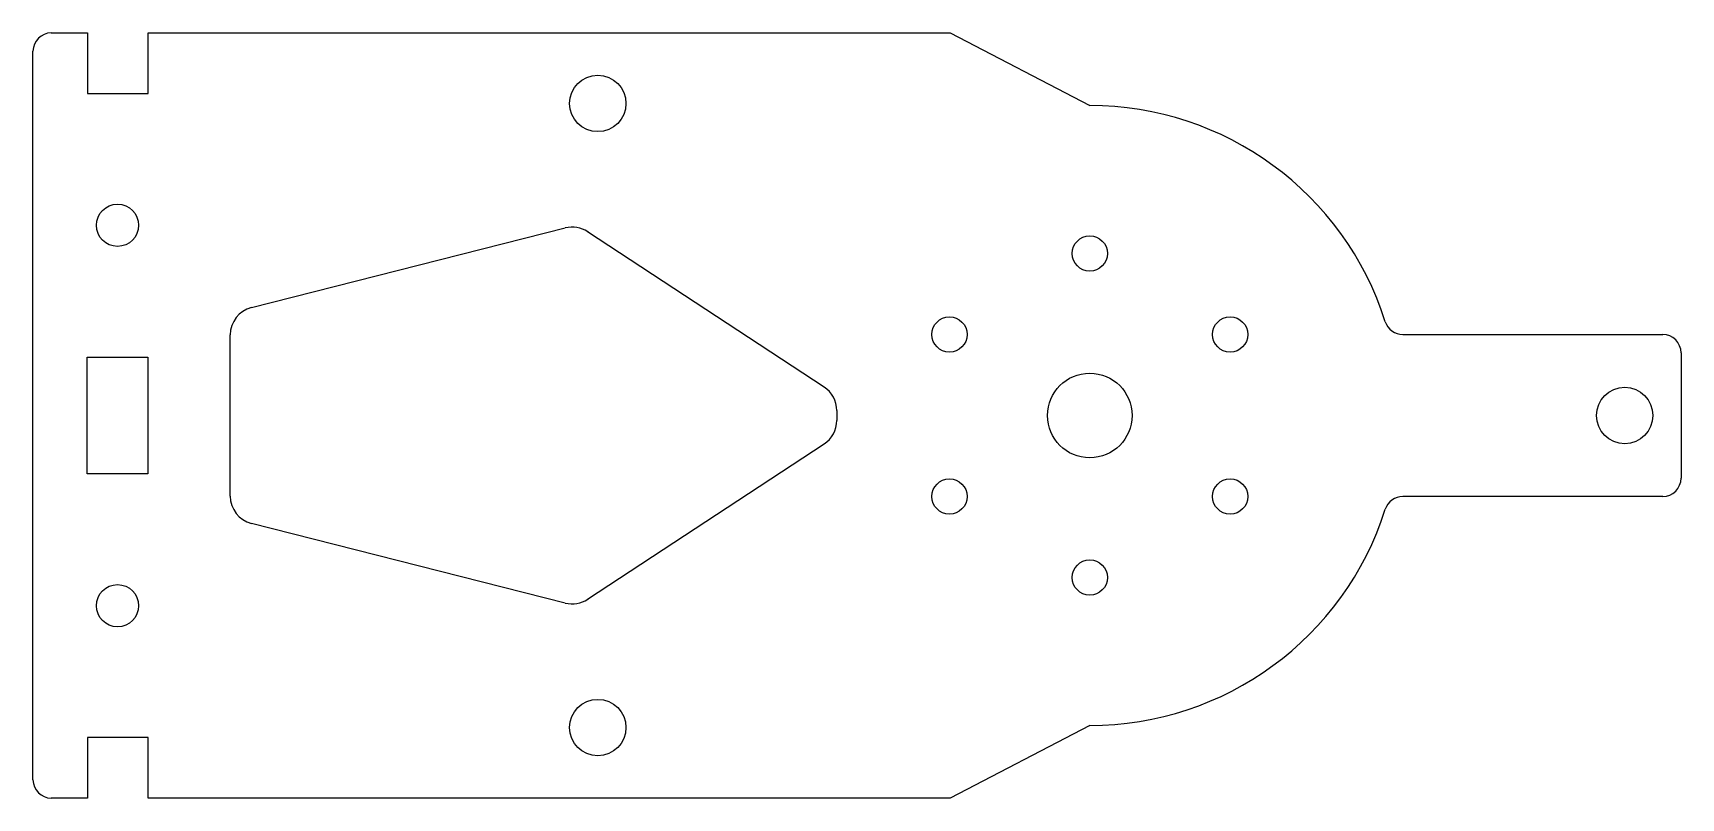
# Model space of a CAD drawing. Header units: millimetres. Extents: x -36 to 81, y -27 to 27.
import ezdxf

# ---------------------------------------------------------------- set-up
doc = ezdxf.new("R2010")
doc.units = ezdxf.units.MM

msp = doc.modelspace()

# ---------------------------------------------------------------- linework, layer by layer
at = {"color": 7, "linetype": 'Continuous', "lineweight": 25}
for p, q in [((-34.7, 27.15), (-32.12, 27.15)), ((-32.12, 27.15), (-32.12, 22.85)), ((-27.82, 22.85), (-27.82, 27.15)), ((-27.82, 27.15), (29.08, 27.15)), ((29.08, 27.15), (39, 22)), ((-36, -25.85), (-36, 25.85)), ((-32.12, 22.85), (-27.82, 22.85)), ((-20.49, 7.66), (1.77, 13.31)), ((3.36, 13.05), (20.14, 2.03)), ((-22, -5.72), (-22, 5.72)), ((61.21, 5.75), (79.66, 5.75)), ((-32.15, -4.15), (-32.15, 4.15)), ((-32.15, 4.15), (-27.85, 4.15)), ((-27.85, 4.15), (-27.85, -4.15)), ((80.96, 4.45), (80.96, -4.45)), ((21.04, 0.35), (21.04, -0.35)), ((20.14, -2.03), (3.36, -13.05)), ((-27.85, -4.15), (-32.15, -4.15)), ((79.66, -5.75), (61.21, -5.75)), ((1.77, -13.31), (-20.49, -7.66)), ((39, -22), (29.08, -27.15)), ((-27.82, -22.85), (-32.12, -22.85)), ((-32.12, -22.85), (-32.12, -27.15)), ((-27.82, -27.15), (-27.82, -22.85)), ((-32.12, -27.15), (-34.7, -27.15)), ((29.08, -27.15), (-27.82, -27.15))]:
    msp.add_line(p, q, dxfattribs=at)
for centre, radius in [((4.08, 22.15), 2), ((-30, 13.5), 1.5), ((39, 11.5), 1.25), ((29.04, 5.75), 1.25), ((48.96, 5.75), 1.25), ((39, 0), 3), ((76.96, 0), 2), ((29.04, -5.75), 1.25), ((48.96, -5.75), 1.25), ((39, -11.5), 1.25), ((-30, -13.5), 1.5), ((4.08, -22.15), 2)]:
    msp.add_circle(centre, radius, dxfattribs=at)
for centre, radius, start, end in [((-34.7, 25.85), 1.3, 90, 180), ((39, 0), 22, 17.6108, 90), ((2.27, 11.37), 2, 56.698, 104.2434), ((-20, 5.72), 2, 104.2434, 180), ((61.21, 7.05), 1.3, 197.6108, 270), ((79.66, 4.45), 1.3, 0, 90), ((19.04, 0.35), 2, 0, 56.698), ((19.04, -0.35), 2, 303.302, 0), ((79.66, -4.45), 1.3, 270, 0), ((-20, -5.72), 2, 180, 255.7566), ((61.21, -7.05), 1.3, 90, 162.3892), ((39, 0), 22, 270, 342.3892), ((2.27, -11.37), 2, 255.7566, 303.302), ((-34.7, -25.85), 1.3, 180, 270)]:
    msp.add_arc(centre, radius, start, end, dxfattribs=at)

doc.saveas('drawing.dxf')
